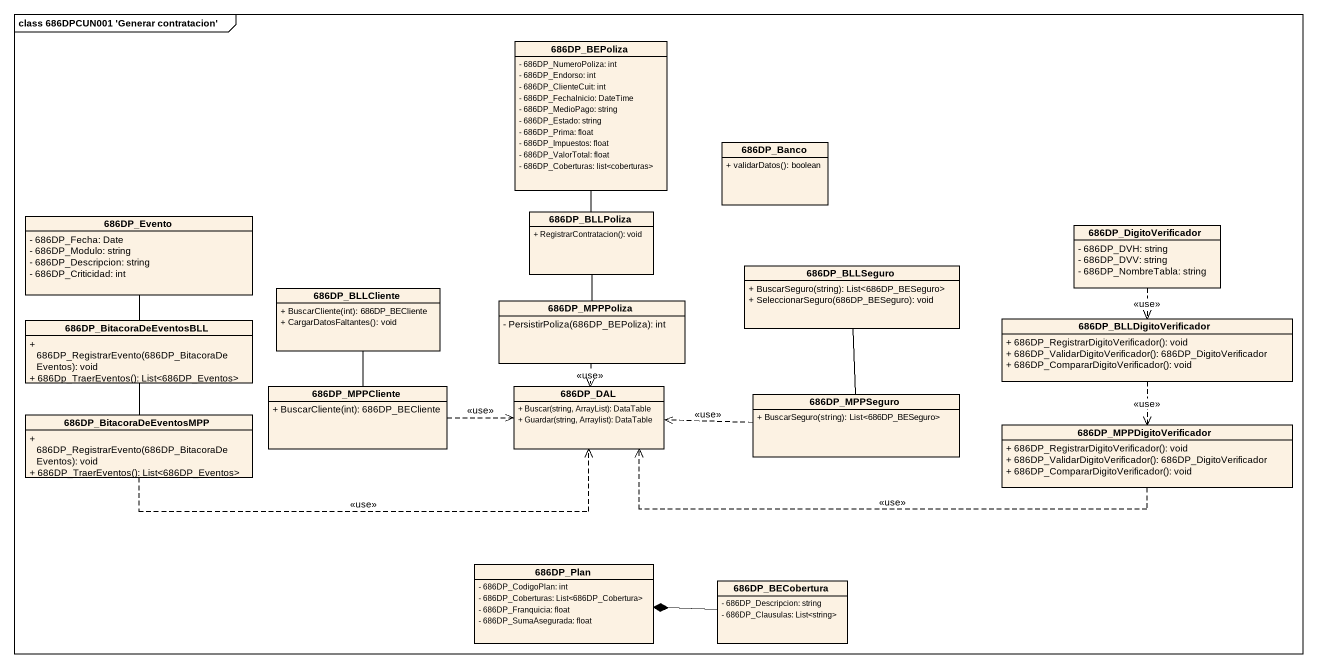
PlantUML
@startuml
mainframe class 686DPCUN001 'Generar contratacion'
hide circle
hide empty members
skinparam classAttributeIconSize 0
class "686DP_BEPoliza" as c686DP_BEPoliza {
  - 686DP_NumeroPoliza: int
  - 686DP_Endorso: int
  - 686DP_ClienteCuit: int
  - 686DP_FechaInicio: DateTime
  - 686DP_MedioPago: string
  - 686DP_Estado: string
  - 686DP_Prima: float
  - 686DP_Impuestos: float
  - 686DP_ValorTotal: float
  - 686DP_Coberturas: list<coberturas>
}
class "686DP_Banco" as c686DP_Banco {
  + validarDatos(): boolean
}
class "686DP_Evento" as c686DP_Evento {
  - 686DP_Fecha: Date
  - 686DP_Modulo: string
  - 686DP_Descripcion: string
  - 686DP_Criticidad: int
}
class "686DP_BLLPoliza" as c686DP_BLLPoliza {
  + RegistrarContratacion(): void
}
class "686DP_DigitoVerificador" as c686DP_DigitoVerificador {
  - 686DP_DVH: string
  - 686DP_DVV: string
  - 686DP_NombreTabla: string
}
class "686DP_BLLCliente" as c686DP_BLLCliente {
  + BuscarCliente(int): 686DP_BECliente
  + CargarDatosFaltantes(): void
}
class "686DP_BLLSeguro" as c686DP_BLLSeguro {
  + BuscarSeguro(string): List<686DP_BESeguro>
  + SeleccionarSeguro(686DP_BESeguro): void
}
class "686DP_BitacoraDeEventosBLL" as c686DP_BitacoraDeEventosBLL {
  + 686DP_RegistrarEvento(686DP_BitacoraDeEventos): void
  + 686Dp_TraerEventos(): List<686DP_Eventos>
}
class "686DP_MPPPoliza" as c686DP_MPPPoliza {
  {field} - PersistirPoliza(686DP_BEPoliza): int
}
class "686DP_BLLDigitoVerificador" as c686DP_BLLDigitoVerificador {
  + 686DP_RegistrarDigitoVerificador(): void
  + 686DP_ValidarDigitoVerificador(): 686DP_DigitoVerificador
  + 686DP_CompararDigitoVerificador(): void
}
class "686DP_MPPCliente" as c686DP_MPPCliente {
  + BuscarCliente(int): 686DP_BECliente
}
class "686DP_DAL" as c686DP_DAL {
  + Buscar(string, ArrayList): DataTable
  + Guardar(string, Arraylist): DataTable
}
class "686DP_MPPSeguro" as c686DP_MPPSeguro {
  + BuscarSeguro(string): List<686DP_BESeguro>
}
class "686DP_BitacoraDeEventosMPP" as c686DP_BitacoraDeEventosMPP {
  + 686DP_RegistrarEvento(686DP_BitacoraDeEventos): void
  + 686DP_TraerEventos(): List<686DP_Eventos>
}
class "686DP_MPPDigitoVerificador" as c686DP_MPPDigitoVerificador {
  + 686DP_RegistrarDigitoVerificador(): void
  + 686DP_ValidarDigitoVerificador(): 686DP_DigitoVerificador
  + 686DP_CompararDigitoVerificador(): void
}
class "686DP_Plan" as c686DP_Plan {
  - 686DP_CodigoPlan: int
  - 686DP_Coberturas: List<686DP_Cobertura>
  - 686DP_Franquicia: float
  - 686DP_SumaAsegurada: float
}
class "686DP_BECobertura" as c686DP_BECobertura {
  - 686DP_Descripcion: string
  - 686DP_Clausulas: List<string>
}
c686DP_Evento -- c686DP_BitacoraDeEventosBLL
c686DP_BLLPoliza -up- c686DP_BEPoliza
c686DP_BLLPoliza -- c686DP_MPPPoliza
c686DP_DigitoVerificador ..> c686DP_BLLDigitoVerificador : <<use>>
c686DP_BLLCliente -- c686DP_MPPCliente
c686DP_BLLSeguro -- c686DP_MPPSeguro
c686DP_BitacoraDeEventosBLL -- c686DP_BitacoraDeEventosMPP
c686DP_MPPPoliza ..> c686DP_DAL : <<use>>
c686DP_BLLDigitoVerificador ..> c686DP_MPPDigitoVerificador : <<use>>
c686DP_MPPCliente .right.> c686DP_DAL : <<use>>
c686DP_MPPSeguro .left.> c686DP_DAL : <<use>>
c686DP_BitacoraDeEventosMPP .right.> c686DP_DAL : <<use>>
c686DP_MPPDigitoVerificador .left.> c686DP_DAL : <<use>>
c686DP_BECobertura -left-* c686DP_Plan
@enduml
